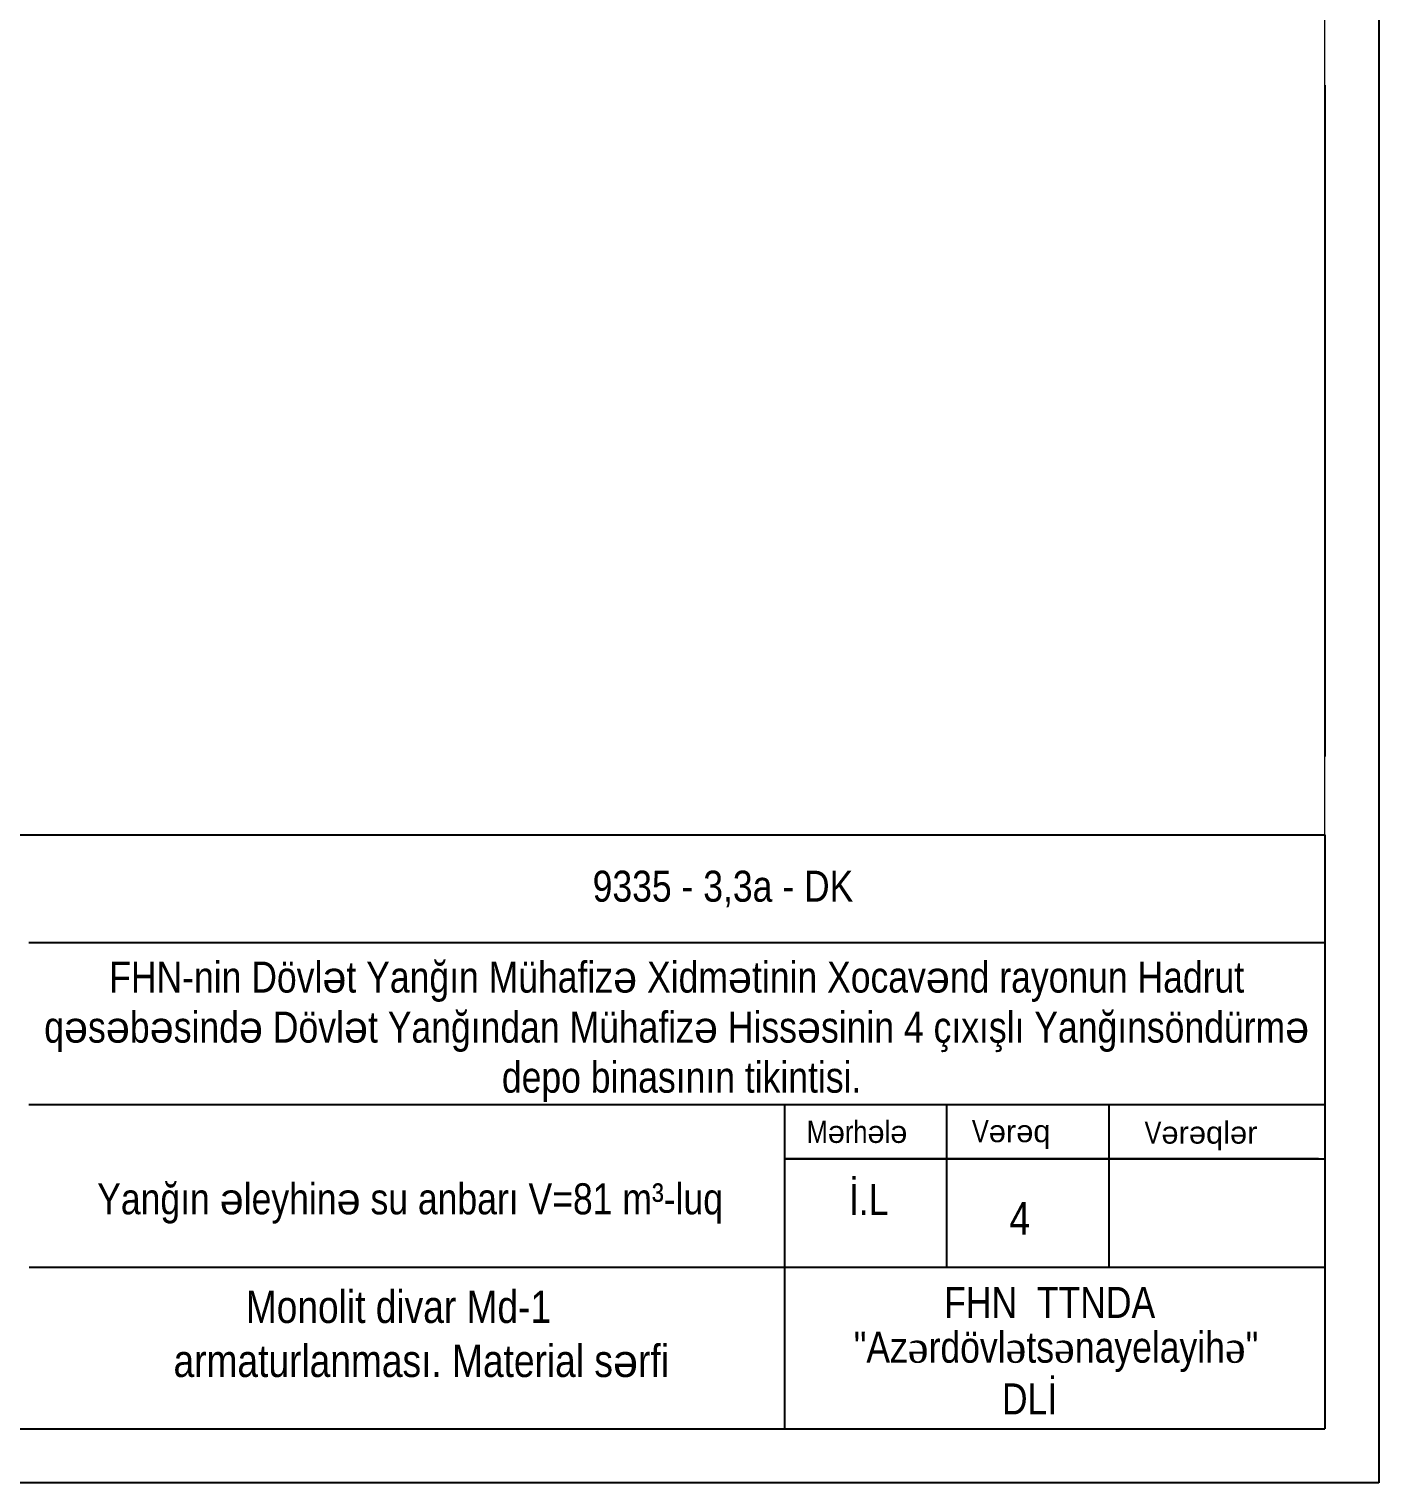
# Model space of a CAD drawing. Header units: millimetres. Extents: x 1067644 to 1117794, y -913136 to -692535.
# Drawn here: x 1105296 to 1117794, y -816140 to -802684 of the extents above; entities that cross this region are included whole.
import ezdxf

# ---------------------------------------------------------------- set-up
doc = ezdxf.new("R2010")
doc.units = ezdxf.units.MM
for name, color, linetype, lineweight in [('0_Ном._пера__7', 7, 'Continuous', 60), ('Layer3', 7, 'Continuous', 13), ('перегородка_Ном._пера__1', 7, 'Continuous', 15)]:
    doc.layers.add(name, color=color, linetype=linetype, lineweight=lineweight)
doc.styles.get("Standard").update_dxf_attribs({"font": 'a3ar(la).ttf'})
doc.styles.add('style6', font='ARIALN.TTF', dxfattribs={"height": 300})

# ---------------------------------------------------------------- blocks, each defined once
blk = doc.blocks.new('ntnntyht')
at = {"lineweight": 25}
for p, q in [((2003567, -20955), (2003567, -50629)), ((2003567, -50629), (1961564, -50629))]:
    blk.add_line(p, q, dxfattribs=at)
at = {"lineweight": 5, "ltscale": 15}
for p, q in [((2003045, -50106), (2003045, -21477)), ((2003045, -44361), (2003045, -44361))]:
    blk.add_line(p, q, dxfattribs=at)
at = {"lineweight": 25, "ltscale": 15}
for p, q in [((1983715, -44361), (2003045, -44361)), ((2003045, -44361), (2003045, -50106)), ((1990507, -45402), (2003046, -45402)), ((1990507, -46969), (2003044, -46969)), ((1997821, -50106), (1997821, -46964)), ((1999383, -46975), (1999383, -48543)), ((2000954, -46972), (2000954, -48538)), ((2002983, -47496), (1997821, -47496)), ((1997821, -47496), (2003045, -47496)), ((1990511, -48542), (2003038, -48542)), ((1963654, -50106), (2003045, -50106))]:
    blk.add_line(p, q, dxfattribs=at)
at = {"lineweight": 25, "attachment_point": 1, "style": 'style6'}
for s, insert, char_height, width in [('M{\\fArial|b0|i0|c0|p34;ə}rh{\\fArial|b0|i0|c0|p34;ə}l{\\fArial|b0|i0|c0|p34;ə}', (1998032, -47127), 213.61, 6455.66), ('V{\\fArial|b0|i0|c0|p34;ə\\fArial|b0|i0|c238|p34;r\\fArial|b0|i0|c0|p34;ə\\fArial|b0|i0|c238|p34;q}', (1999630, -47120), 213.61, 6455.66), ('V{\\fArial|b0|i0|c0|p34;ə\\fArial|b0|i0|c238|p34;r\\fArial|b0|i0|c0|p34;ə\\fArial|b0|i0|c238|p34;ql\\fArial|b0|i0|c0|p34;ə\\fArial|b0|i0|c238|p34;r}', (2001300, -47134), 213.615, 6455.66), ('{\\fArial Narrow|b0|i0|c238|p34;İ}.L{\\fArial Narrow|b0|i0|c186|p34;      }', (1998440, -47738), 300, 10555.18)]:
    blk.add_mtext(s, dxfattribs=dict(at, insert=insert, char_height=char_height, width=width))
at = {"insert": (1991168, -47731), "char_height": 300, "attachment_point": 1, "style": 'style6'}
blk.add_mtext_dynamic_manual_height_columns('Yan{\\fArial Narrow|b0|i0|c238|p34;ğı}n {\\fArial|b0|i0|c238|p34;ə}leyhin{\\fArial|b0|i0|c238|p34;ə} su anbar{\\fArial Narrow|b0|i0|c238|p34;ı} {\\fArial Narrow|b0|i0|c238|p34;V=81} m³{\\fArial Narrow|b0|i0|c238|p34;-luq }', width=9709.14, gutter_width=1, heights=[0], dxfattribs=at)
at = {"ltscale": 15, "insert": (1998979, -48733), "char_height": 300, "attachment_point": 1, "style": 'style6'}
blk.add_mtext('  {\\fArial Narrow|b0|i0|c238|p34;  FHN  TTNDA}', dxfattribs=at)
at = {"lineweight": 25, "ltscale": 15, "insert": (1998487, -49166), "char_height": 300, "width": 9056.29, "attachment_point": 1, "style": 'style6'}
blk.add_mtext('"Az{\\fTimes New Roman|b0|i0|c238|p18;ə}rdövl{\\fTimes New Roman|b0|i0|c238|p18;ə}ts{\\fTimes New Roman|b0|i0|c238|p18;ə}nayelayih{\\fTimes New Roman|b0|i0|c238|p18;ə}"\\P               DL{\\fArial Narrow|b0|i0|c238|p34;İ}', dxfattribs=at)
at = {"layer": '0_Ном._пера__7', "linetype": 'Continuous', "insert": (1996774, -46266), "char_height": 300, "width": 13566.31, "attachment_point": 5, "line_spacing_factor": 0.967685, "style": 'style6'}
blk.add_mtext('{\\fArial Narrow|b0|i0|c238|p34;FHN-nin Dövl\\fArial|b0|i0|c238|p38;ə\\fArial Narrow|b0|i0|c238|p34;t Yanğın Mühafiz\\fArial|b0|i0|c238|p38;ə\\fArial Narrow|b0|i0|c238|p34; Xidm\\fArial|b0|i0|c238|p38;ə\\fArial Narrow|b0|i0|c238|p34;tinin} {\\fArial Narrow|b0|i0|c238|p34;Xocav\\fArial|b0|i0|c238|p38;ə\\fArial Narrow|b0|i0|c238|p34;nd rayonun Hadrut\\Pq\\fArial|b0|i0|c238|p38;ə\\fArial Narrow|b0|i0|c238|p34;s\\fArial|b0|i0|c238|p38;ə\\fArial Narrow|b0|i0|c238|p34;b\\fArial|b0|i0|c238|p38;ə\\fArial Narrow|b0|i0|c238|p34;sind\\fArial|b0|i0|c238|p38;ə\\fArial Narrow|b0|i0|c238|p34; Dövl\\fArial|b0|i0|c238|p38;ə\\fArial Narrow|b0|i0|c238|p34;t Yanğından Mühafiz\\fArial|b0|i0|c238|p38;ə\\fArial Narrow|b0|i0|c238|p34; Hiss\\fArial|b0|i0|c238|p38;ə\\fArial Narrow|b0|i0|c238|p34;sinin 4 çıxışlı Yanğınsöndürm\\fArial|b0|i0|c238|p38;ə\\fArial Narrow|b0|i0|c238|p34;\\P depo binasının} {\\fArial Narrow|b0|i0|c238|p34;tikintisi}.', dxfattribs=at)
at = {"layer": 'перегородка_Ном._пера__1', "linetype": 'Continuous', "insert": (1995961, -44708), "char_height": 300, "attachment_point": 1, "style": 'style6'}
blk.add_mtext('{\\fArial Narrow|b0|i0|c238|p34;9335} -{\\fArial Narrow|b0|i0|c238|p34; 3,3a }- DK', dxfattribs=at)

msp = doc.modelspace()

# ---------------------------------------------------------------- linework, layer by layer
at = {"ltscale": 3}
msp.add_line((1117294.036, -803203.056), (1117294.036, -809415.4), dxfattribs=at)

# ---------------------------------------------------------------- block references
at = {"color": 3, "xscale": 0.9570868817713122, "yscale": 0.9570868817713122, "zscale": 0.9570868817713122}
msp.add_blockref('ntnntyht', (-799793.986, -767683.728), dxfattribs=at)

# ---------------------------------------------------------------- texts
at = {"color": 7, "lineweight": 15, "insert": (1114372.831, -813539.734), "char_height": 302.4, "attachment_point": 1, "style": 'style6'}
msp.add_mtext_dynamic_manual_height_columns('{\\fArial Narrow|b0|i0|c238|p34;4}', width=753.35963, gutter_width=12.5, heights=[0], dxfattribs=at)
at = {"layer": 'Layer3', "color": 0, "lineweight": 25, "insert": (1106060.554, -814359.118), "char_height": 300, "width": 7423.62436, "attachment_point": 1}
msp.add_mtext('{\\fArial Narrow|b0|i0|c0|p34;             Monolit divar Md-1         \\P      armaturlanmas\\fArial Narrow|b0|i0|c238|p34;ı\\fArial Narrow|b0|i0|c0|p34;.\\fArial Narrow|b0|i0|c238|p34; M\\fArial Narrow|b0|i0|c0|p34;aterial s\\fArial|b0|i0|c238|p34;ə\\fArial Narrow|b0|i0|c0|p34;rfi}', dxfattribs=at)

doc.saveas('drawing.dxf')
